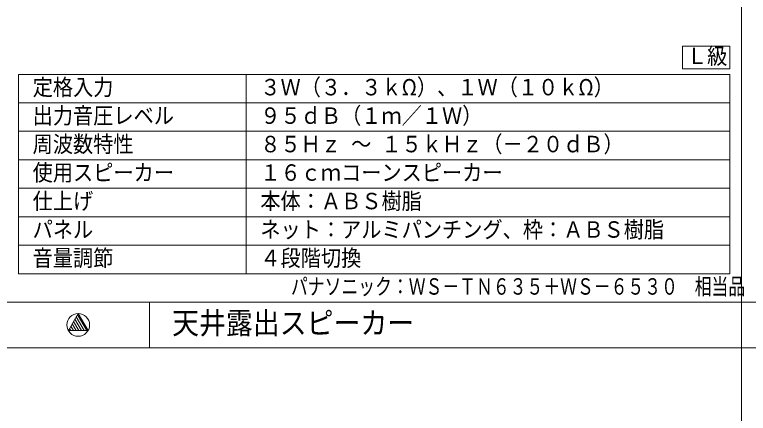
# Model space of a CAD drawing. Units: millimetres on the paper. Extents: x -401 to 401, y -280 to 280.
# Drawn here: x -127.7 to 1.2, y -139.5 to -69.5 of the extents above; entities that cross this region are included whole.
import ezdxf
from ezdxf.enums import TextEntityAlignment as Align

# ---------------------------------------------------------------- set-up
doc = ezdxf.new("R2010")
doc.units = ezdxf.units.MM
for name, color, linetype, lineweight in [('0-1_WAKU', 4, 'Continuous', 9), ('0-2_MOJI1', 7, 'Continuous', 9), ('0-4_WAKU-M', 7, 'Continuous', 9), ('0-5_(J)SP', 7, 'Continuous', 9)]:
    doc.layers.add(name, color=color, linetype=linetype, lineweight=lineweight)
doc.layers.add('0-8_相当品', color=4, linetype='Continuous')
doc.styles.add('ＭＳ ゴシック', font='')
doc.styles.get('ＭＳ ゴシック').set_extended_font_data('MS Gothic')

msp = doc.modelspace()

# ---------------------------------------------------------------- linework, layer by layer
at = {"layer": '0-1_WAKU', "color": 3}
for p, q in [((-127.003, -79.994), (-127.003, -114.994)), ((-2.003, -79.994), (-127.003, -79.994)), ((-87.003, -114.994), (-87.003, -79.994)), ((-2.003, -114.994), (-2.003, -79.994)), ((-127.003, -114.994), (-2.003, -114.994))]:
    msp.add_line(p, q, dxfattribs=at)
at = {"layer": '0-1_WAKU'}
for p, q in [((-127.003, -84.994), (-2.003, -84.994)), ((-127.003, -89.994), (-2.003, -89.994)), ((-127.003, -94.994), (-2.003, -94.994)), ((-127.003, -99.994), (-2.003, -99.994)), ((-127.003, -104.994), (-2.003, -104.994)), ((-127.003, -109.994), (-2.003, -109.994))]:
    msp.add_line(p, q, dxfattribs=at)
at = {"layer": '0-2_MOJI1'}
msp.add_lwpolyline([(-10.324, -75.026), (-2.003, -75.026), (-2.003, -78.994), (-10.324, -78.994)], close=True, dxfattribs=at)
at = {"layer": '0-4_WAKU-M'}
for p, q in [((-0.003, 240.006), (-0.003, -239.994)), ((-387.003, -119.994), (386.997, -119.994)), ((-104.003, -119.994), (-104.003, -127.994)), ((-387.003, -127.994), (386.997, -127.994))]:
    msp.add_line(p, q, dxfattribs=at)
at = {"layer": '0-5_(J)SP'}
for p, q in [((-115.002, -124.993), (-116.618, -122.194)), ((-116.388, -124.994), (-117.311, -123.394)), ((-115.926, -124.994), (-117.08, -122.994)), ((-115.464, -124.993), (-116.849, -122.594)), ((-117.773, -124.994), (-118.004, -124.594)), ((-117.311, -124.994), (-117.773, -124.194)), ((-116.85, -124.994), (-117.542, -123.794))]:
    msp.add_line(p, q, dxfattribs=at)
msp.add_lwpolyline([(-116.503, -121.994), (-118.235, -124.994), (-114.771, -124.993)], close=True, dxfattribs=at)
msp.add_circle((-116.503, -123.994), 2, dxfattribs=at)

# ---------------------------------------------------------------- texts
at = {"layer": '0-2_MOJI1', "style": 'ＭＳ ゴシック', "width": 0.9}
for s, height, p in [('Ｌ級', 2.889, (-9.563, -79.065)), ('定格入力', 2.889, (-124.503, -84.549)), ('３Ｗ（３．３ｋΩ）、１Ｗ（１０ｋΩ）', 2.889, (-84.503, -84.549)), ('出力音圧レベル', 2.889, (-124.503, -89.549)), ('９５ｄＢ（１ｍ／１Ｗ）', 2.889, (-84.503, -89.549)), ('周波数特性', 2.889, (-124.503, -94.549)), ('８５Ｈｚ ～ １５ｋＨｚ（－２０ｄＢ）', 2.889, (-84.503, -94.549)), ('使用スピーカー', 2.889, (-124.503, -99.549)), ('１６ｃｍコーンスピーカー', 2.889, (-84.503, -99.549)), ('仕上げ', 2.889, (-124.503, -104.549)), ('本体：ＡＢＳ樹脂', 2.889, (-84.503, -104.549)), ('パネル', 2.889, (-124.503, -109.549)), ('ネット：アルミパンチング、枠：ＡＢＳ樹脂', 2.889, (-84.503, -109.549)), ('音量調節', 2.889, (-124.503, -114.549)), ('４段階切換', 2.889, (-84.503, -114.549)), ('天井露出スピーカー', 3.849, (-100.003, -126.734))]:
    msp.add_text(s, height=height, dxfattribs=at).set_placement(p, align=Align.BOTTOM_LEFT)
at = {"layer": '0-8_相当品', "style": 'ＭＳ ゴシック', "width": 0.75}
msp.add_text('パナソニック：ＷＳ－ＴＮ６３５＋ＷＳ－６５３０\u3000相当品', height=2.889, dxfattribs=at).set_placement((-79.123, -119.549), align=Align.BOTTOM_LEFT)

doc.saveas('drawing.dxf')
